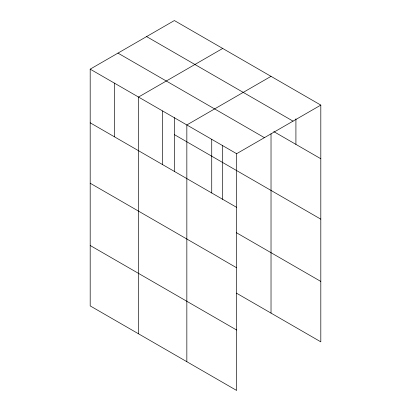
<?xml version="1.0" encoding="UTF-8"?>
<svg xmlns="http://www.w3.org/2000/svg" width="411" height="411" viewBox="0 0 411 411"><rect width="100%" height="100%" fill="white"/><g stroke="black" fill="none" stroke-linecap="round" stroke-linejoin="round"><path stroke-width="0.62" d="M90.189 69.151L236.628 153.699L236.628 390.45L90.189 305.902L90.189 69.151L174.372 20.55L320.811 105.098L320.811 341.849L236.428 293.13M222.695 48.452L138.512 97.053L138.512 333.804M271.024 76.348L186.841 124.954L186.841 361.706M236.628 153.699L320.811 105.098M146.593 36.589L293.033 121.132M273.788 131.602L320.811 158.754M117.967 53.111L264.407 137.659M174.372 134.628L320.811 219.171M90.189 122.807L236.628 207.355M236.428 232.708L320.811 281.427M90.189 183.229L236.628 267.777M90.189 245.485L236.628 330.028M295.915 118.83L295.915 144.379M271.024 133.78L271.024 313.1M222.695 145.535L222.695 199.371M211.732 139.324L211.732 192.98M174.372 117.633L174.372 171.469M162.679 111.001L162.679 164.657M114.35 83.104L114.35 136.76"/></g></svg>
